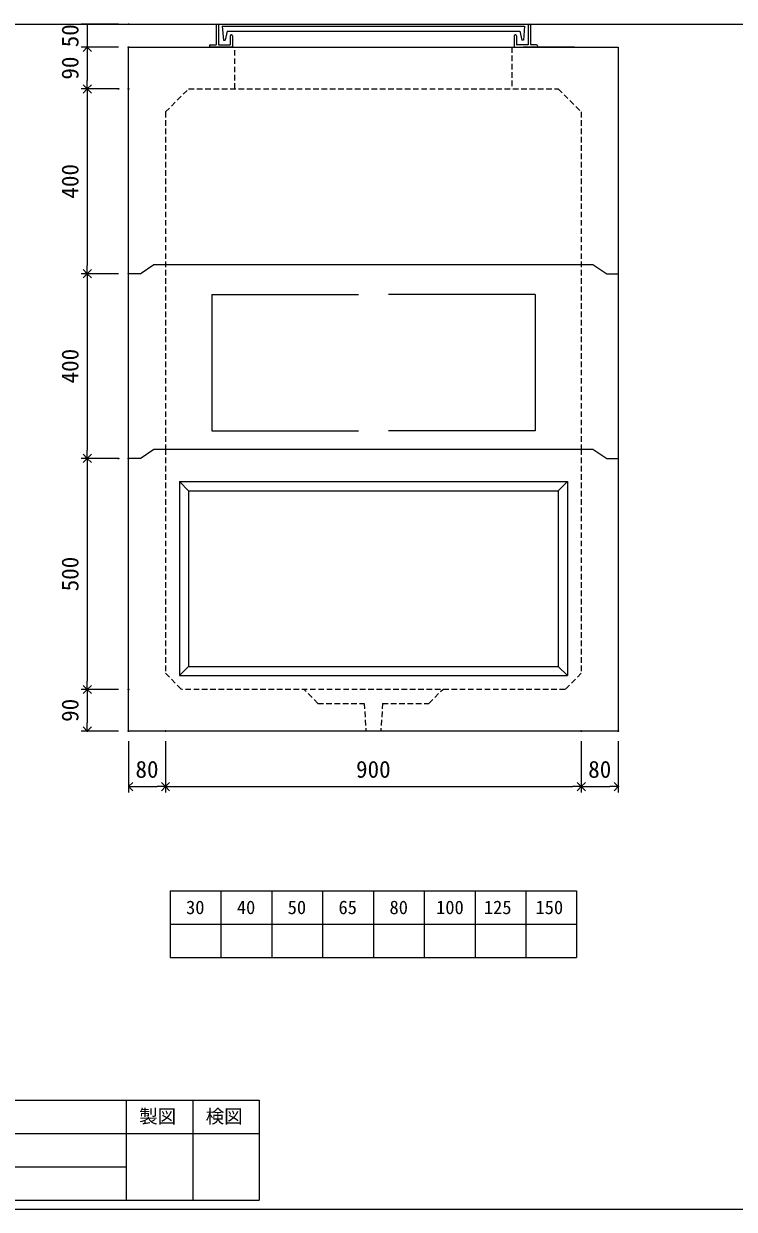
# Model space of a CAD drawing. Units: millimetres, scale not verified. Extents: x -4890 to 18490, y -2325 to 2325.
# Drawn here: x 308 to 1846, y -1950 to 616 of the extents above; entities that cross this region are included whole.
import ezdxf
from ezdxf.enums import TextEntityAlignment as Align

# ---------------------------------------------------------------- set-up
doc = ezdxf.new("R2010")
doc.units = ezdxf.units.MM
doc.header["$LTSCALE"] = 10
doc.header["$PDMODE"] = 32
doc.header["$PDSIZE"] = 2
doc.linetypes.add('DASHED1', pattern=[1.8, 1.2, -0.6])
doc.linetypes.add('USER2', pattern=[50.8, 31.75, -6.35, 6.35, -6.35])
doc.layers.add('0-1_Defpoints', color=7, linetype='Continuous')
for name, color, linetype, lineweight in [('0-2_waku', 7, 'Continuous', 18), ('0-3_gaikei', 7, 'Continuous', 18), ('0-4_kakure', 7, 'DASHED1', 5), ('0-5_sunpou', 7, 'Continuous', 5), ('0-9_uchigawa', 6, 'Continuous', 18), ('0-B_futa', 3, 'Continuous', 18), ('0-C_GL', 4, 'Continuous', 18), ('0-E_文字１', 7, 'Continuous', 18), ('1-3_uchigawa2', 6, 'USER2', 18)]:
    doc.layers.add(name, color=color, linetype=linetype, lineweight=lineweight)
doc.styles.add('ＭＳ ゴシック', font='')
doc.styles.get('ＭＳ ゴシック').set_extended_font_data('MS Gothic')

# ---------------------------------------------------------------- blocks, each defined once
blk = doc.blocks.new('_Open90')
at = {"layer": '0-5_sunpou'}
blk.add_line((0, 0), (-1, 0), dxfattribs=at)
blk.add_lwpolyline([(-0.5, 0.5), (0, 0), (-0.5, -0.5)], dxfattribs=at)
blk = doc.blocks.new('D90')
at = {"layer": '0-1_Defpoints'}
for p in [(1982.32, 1854.36), (1893, 1354.36), (1982.32, 1354.36)]:
    blk.add_point(p, dxfattribs=at)
at = {"layer": '0-5_sunpou'}
for p, q in [((1960.32, 1854.36), (1880, 1854.36)), ((1893, 1836.36), (1893, 1372.36)), ((1960.32, 1354.36), (1880, 1354.36))]:
    blk.add_line(p, q, dxfattribs=at)
at = {"layer": '0-5_sunpou', "xscale": 18, "yscale": 18}
for p, rotation in [((1893, 1854.36), 90), ((1893, 1354.36), 270)]:
    blk.add_blockref('_Open90', p, dxfattribs=dict(at, rotation=rotation))
at = {"layer": '0-5_sunpou', "style": 'ＭＳ ゴシック'}
blk.add_text('500', height=36.66, rotation=90, dxfattribs=at).set_placement((1885, 1566.86), align=Align.BOTTOM_LEFT)
blk = doc.blocks.new('D91')
at = {"layer": '0-1_Defpoints'}
for p in [(1982.32, 1354.36), (1893, 1264.36), (1982.32, 1264.36)]:
    blk.add_point(p, dxfattribs=at)
at = {"layer": '0-5_sunpou'}
for p, q in [((1960.32, 1354.36), (1880, 1354.36)), ((1893, 1336.36), (1893, 1282.36)), ((1960.32, 1264.36), (1880, 1264.36))]:
    blk.add_line(p, q, dxfattribs=at)
at = {"layer": '0-5_sunpou', "xscale": 18, "yscale": 18}
for p, rotation in [((1893, 1354.36), 90), ((1893, 1264.36), 270)]:
    blk.add_blockref('_Open90', p, dxfattribs=dict(at, rotation=rotation))
at = {"layer": '0-5_sunpou', "style": 'ＭＳ ゴシック'}
blk.add_text('90', height=36.66, rotation=90, dxfattribs=at).set_placement((1885, 1284.36), align=Align.BOTTOM_LEFT)
blk = doc.blocks.new('D92')
at = {"layer": '0-1_Defpoints'}
for p in [(1982.32, 1264.36), (2062.32, 1264.36), (2062.32, 1144.33)]:
    blk.add_point(p, dxfattribs=at)
at = {"layer": '0-5_sunpou'}
for p, q in [((1982.32, 1242.36), (1982.32, 1131.33)), ((2062.32, 1242.36), (2062.32, 1131.33)), ((2000.32, 1144.33), (2044.32, 1144.33))]:
    blk.add_line(p, q, dxfattribs=at)
at = {"layer": '0-5_sunpou', "xscale": 18, "yscale": 18, "rotation": 180}
blk.add_blockref('_Open90', (1982.32, 1144.33), dxfattribs=at)
at = {"layer": '0-5_sunpou', "xscale": 18, "yscale": 18}
blk.add_blockref('_Open90', (2062.32, 1144.33), dxfattribs=at)
at = {"layer": '0-5_sunpou', "style": 'ＭＳ ゴシック'}
blk.add_text('80', height=36.66, dxfattribs=at).set_placement((1997.32, 1152.33), align=Align.BOTTOM_LEFT)
blk = doc.blocks.new('D93')
at = {"layer": '0-1_Defpoints'}
for p in [(2062.32, 1264.36), (2962.32, 1264.36), (2962.32, 1144.33)]:
    blk.add_point(p, dxfattribs=at)
at = {"layer": '0-5_sunpou'}
for p, q in [((2062.32, 1242.36), (2062.32, 1131.33)), ((2962.32, 1242.36), (2962.32, 1131.33)), ((2080.32, 1144.33), (2944.32, 1144.33))]:
    blk.add_line(p, q, dxfattribs=at)
at = {"layer": '0-5_sunpou', "xscale": 18, "yscale": 18, "rotation": 180}
blk.add_blockref('_Open90', (2062.32, 1144.33), dxfattribs=at)
at = {"layer": '0-5_sunpou', "xscale": 18, "yscale": 18}
blk.add_blockref('_Open90', (2962.32, 1144.33), dxfattribs=at)
at = {"layer": '0-5_sunpou', "style": 'ＭＳ ゴシック'}
blk.add_text('900', height=36.66, dxfattribs=at).set_placement((2474.82, 1152.33), align=Align.BOTTOM_LEFT)
blk = doc.blocks.new('D94')
at = {"layer": '0-1_Defpoints'}
for p in [(2962.32, 1264.36), (3042.32, 1264.36), (3042.32, 1144.33)]:
    blk.add_point(p, dxfattribs=at)
at = {"layer": '0-5_sunpou'}
for p, q in [((2962.32, 1242.36), (2962.32, 1131.33)), ((3042.32, 1242.36), (3042.32, 1131.33)), ((2980.32, 1144.33), (3024.32, 1144.33))]:
    blk.add_line(p, q, dxfattribs=at)
at = {"layer": '0-5_sunpou', "xscale": 18, "yscale": 18, "rotation": 180}
blk.add_blockref('_Open90', (2962.32, 1144.33), dxfattribs=at)
at = {"layer": '0-5_sunpou', "xscale": 18, "yscale": 18}
blk.add_blockref('_Open90', (3042.32, 1144.33), dxfattribs=at)
at = {"layer": '0-5_sunpou', "style": 'ＭＳ ゴシック'}
blk.add_text('80', height=36.66, dxfattribs=at).set_placement((2977.32, 1152.33), align=Align.BOTTOM_LEFT)
blk = doc.blocks.new('D95')
at = {"layer": '0-1_Defpoints'}
for p in [(1982.32, 2744.36), (1893, 2654.36), (1982.32, 2654.36)]:
    blk.add_point(p, dxfattribs=at)
at = {"layer": '0-5_sunpou'}
for p, q in [((1960.32, 2744.36), (1880, 2744.36)), ((1893, 2726.36), (1893, 2672.36)), ((1960.32, 2654.36), (1880, 2654.36))]:
    blk.add_line(p, q, dxfattribs=at)
at = {"layer": '0-5_sunpou', "xscale": 18, "yscale": 18}
for p, rotation in [((1893, 2744.36), 90), ((1893, 2654.36), 270)]:
    blk.add_blockref('_Open90', p, dxfattribs=dict(at, rotation=rotation))
at = {"layer": '0-5_sunpou', "style": 'ＭＳ ゴシック'}
blk.add_text('90', height=36.66, rotation=90, dxfattribs=at).set_placement((1885, 2674.36), align=Align.BOTTOM_LEFT)
blk = doc.blocks.new('D96')
at = {"layer": '0-1_Defpoints'}
for p in [(1960.32, 2654.36), (1893, 2254.36), (1982.32, 2254.36)]:
    blk.add_point(p, dxfattribs=at)
at = {"layer": '0-5_sunpou'}
for p, q in [((1938.32, 2654.36), (1880, 2654.36)), ((1893, 2636.36), (1893, 2272.36)), ((1960.32, 2254.36), (1880, 2254.36))]:
    blk.add_line(p, q, dxfattribs=at)
at = {"layer": '0-5_sunpou', "xscale": 18, "yscale": 18}
for p, rotation in [((1893, 2654.36), 90), ((1893, 2254.36), 270)]:
    blk.add_blockref('_Open90', p, dxfattribs=dict(at, rotation=rotation))
at = {"layer": '0-5_sunpou', "style": 'ＭＳ ゴシック'}
blk.add_text('400', height=36.66, rotation=90, dxfattribs=at).set_placement((1885, 2416.86), align=Align.BOTTOM_LEFT)
blk = doc.blocks.new('D97')
at = {"layer": '0-1_Defpoints'}
for p in [(1982.32, 2254.36), (1893, 1854.36), (1960.32, 1854.36)]:
    blk.add_point(p, dxfattribs=at)
at = {"layer": '0-5_sunpou'}
for p, q in [((1960.32, 2254.36), (1880, 2254.36)), ((1893, 2236.36), (1893, 1872.36)), ((1938.32, 1854.36), (1880, 1854.36))]:
    blk.add_line(p, q, dxfattribs=at)
at = {"layer": '0-5_sunpou', "xscale": 18, "yscale": 18}
for p, rotation in [((1893, 2254.36), 90), ((1893, 1854.36), 270)]:
    blk.add_blockref('_Open90', p, dxfattribs=dict(at, rotation=rotation))
at = {"layer": '0-5_sunpou', "style": 'ＭＳ ゴシック'}
blk.add_text('400', height=36.66, rotation=90, dxfattribs=at).set_placement((1885, 2016.86), align=Align.BOTTOM_LEFT)
blk = doc.blocks.new('D115')
at = {"layer": '0-1_Defpoints'}
for p in [(1982.32, 2794.36), (1893, 2744.36), (1982.32, 2744.36)]:
    blk.add_point(p, dxfattribs=at)
at = {"layer": '0-5_sunpou'}
for p, q in [((1960.32, 2794.36), (1880, 2794.36)), ((1893, 2794.36), (1893, 2744.36)), ((1960.32, 2744.36), (1880, 2744.36))]:
    blk.add_line(p, q, dxfattribs=at)
at = {"layer": '0-5_sunpou', "style": 'ＭＳ ゴシック'}
blk.add_text('50', height=36.66, rotation=90, dxfattribs=at).set_placement((1885, 2744.36), align=Align.BOTTOM_LEFT)

msp = doc.modelspace()

# ---------------------------------------------------------------- linework, layer by layer
at = {"layer": '0-2_waku'}
for p, q in [((624.94, -1260.93), (624.94, -1404.93)), ((624.94, -1260.93), (624.94, -1404.93)), ((624.94, -1260.93), (624.94, -1404.93)), ((624.94, -1260.93), (624.94, -1404.93)), ((624.94, -1260.93), (1504.94, -1260.93)), ((734.94, -1260.93), (734.94, -1404.93)), ((844.94, -1260.93), (844.94, -1404.93)), ((844.94, -1260.93), (844.94, -1404.93)), ((954.94, -1260.93), (954.94, -1404.93)), ((1064.94, -1260.93), (1064.94, -1404.93)), ((1174.94, -1260.93), (1174.94, -1404.93)), ((1284.94, -1260.93), (1284.94, -1404.93)), ((1394.94, -1260.93), (1394.94, -1404.93)), ((1504.94, -1260.93), (1504.94, -1404.93)), ((624.94, -1332.93), (1504.94, -1332.93)), ((624.94, -1404.93), (1504.94, -1404.93)), ((-1210.06, -1713.93), (817.94, -1713.93)), ((529.94, -1713.93), (529.94, -1929.93)), ((529.94, -1713.93), (529.94, -1929.93)), ((673.94, -1713.93), (673.94, -1929.93)), ((817.94, -1713.93), (817.94, -1929.93)), ((-1210.06, -1785.93), (817.94, -1785.93)), ((-1210.06, -1857.93), (529.94, -1857.93)), ((-1230.06, -1949.93), (4889.94, -1949.93)), ((-1230.06, -1949.93), (4889.94, -1949.93)), ((-1210.06, -1929.93), (817.94, -1929.93))]:
    msp.add_line(p, q, dxfattribs=at)
at = {"layer": '0-3_gaikei'}
for p, q in [((534.94, 565.07), (1594.94, 565.07)), ((534.94, -914.93), (534.94, 565.07)), ((629.94, 565.07), (739.94, 565.07)), ((664.94, 565.07), (1464.94, 565.07)), ((1499.94, 565.07), (1389.94, 565.07)), ((1594.94, 565.07), (1594.94, -914.93)), ((559.94, 75.07), (589.94, 95.07)), ((589.94, 95.07), (1539.94, 95.07)), ((1539.94, 95.07), (1569.94, 75.07)), ((559.94, 75.07), (534.94, 75.07)), ((1569.94, 75.07), (1594.94, 75.07)), ((559.94, -324.93), (589.94, -304.93)), ((589.94, -304.93), (1539.94, -304.93)), ((1539.94, -304.93), (1569.94, -324.93)), ((559.94, -324.93), (534.94, -324.93)), ((1569.94, -324.93), (1594.94, -324.93)), ((1594.94, -914.93), (534.94, -914.93))]:
    msp.add_line(p, q, dxfattribs=at)
at = {"layer": '0-4_kakure'}
for p, q in [((764.94, 475.07), (764.94, 565.07)), ((1364.94, 565.07), (1364.94, 475.07)), ((614.94, 425.07), (664.94, 475.07)), ((664.94, 475.07), (1464.94, 475.07)), ((1464.94, 475.07), (1514.94, 425.07)), ((614.94, 425.07), (614.94, -304.93)), ((1514.94, 425.07), (1514.94, -304.93)), ((614.94, -304.93), (614.94, -789.93)), ((1514.94, -304.93), (1514.94, -789.93)), ((614.94, -789.93), (649.94, -824.93)), ((1514.94, -789.93), (1479.94, -824.93)), ((1479.94, -824.93), (649.94, -824.93)), ((944.94, -854.93), (914.94, -824.93)), ((1184.94, -854.93), (1214.94, -824.93)), ((944.94, -854.93), (1044.94, -854.93)), ((1044.94, -854.93), (1048.94, -914.93)), ((1084.94, -854.93), (1080.94, -914.93)), ((1084.94, -854.93), (1184.94, -854.93))]:
    msp.add_line(p, q, dxfattribs=at)
at = {"layer": '0-9_uchigawa'}
for p, q in [((644.94, -374.93), (644.94, -794.93)), ((644.94, -374.93), (1064.94, -374.93)), ((644.94, -374.93), (664.94, -394.93)), ((1064.94, -374.93), (1484.94, -374.93)), ((1064.94, -374.93), (1484.94, -374.93)), ((1484.94, -374.93), (1464.94, -394.93)), ((1484.94, -374.93), (1484.94, -794.93)), ((664.94, -394.93), (664.94, -774.93)), ((664.94, -394.93), (1064.94, -394.93)), ((664.94, -394.93), (1064.94, -394.93)), ((1064.94, -394.93), (1464.94, -394.93)), ((1464.94, -394.93), (1464.94, -774.93)), ((664.94, -774.93), (644.94, -794.93)), ((644.94, -794.93), (1064.94, -794.93)), ((664.94, -774.93), (1064.94, -774.93)), ((1064.94, -774.93), (1464.94, -774.93)), ((1064.94, -794.93), (1484.94, -794.93)), ((1464.94, -774.93), (1484.94, -794.93))]:
    msp.add_line(p, q, dxfattribs=at)
at = {"layer": '0-B_futa'}
for p, q in [((724.94, 613.08), (724.94, 570.07)), ((726.94, 615.08), (729.94, 615.08)), ((729.94, 615.08), (729.94, 570.07)), ((737.75, 610.58), (1392.08, 610.58)), ((737.75, 610.58), (740.24, 580.57)), ((748.27, 599.58), (743.95, 580.57)), ((748.27, 599.58), (1381.61, 599.58)), ((756.94, 592.08), (757.94, 592.08)), ((1372.94, 592.08), (1371.94, 592.08)), ((1381.61, 599.58), (1385.93, 580.57)), ((1392.08, 610.58), (1389.83, 580.57)), ((1399.94, 615.08), (1399.94, 570.07)), ((1399.94, 615.08), (1402.94, 615.08)), ((1404.94, 613.08), (1404.94, 570.07)), ((709.94, 568.07), (709.94, 567.07)), ((711.94, 570.07), (724.94, 570.07)), ((759.94, 565.07), (711.94, 565.07)), ((729.94, 570.07), (754.94, 570.07)), ((740.24, 580.57), (743.95, 580.57)), ((754.94, 590.08), (754.94, 570.07)), ((759.94, 590.08), (759.94, 565.07)), ((1369.94, 590.08), (1369.94, 565.07)), ((1369.94, 565.07), (1417.94, 565.07)), ((1374.94, 590.08), (1374.94, 570.07)), ((1399.94, 570.07), (1374.94, 570.07)), ((1389.83, 580.57), (1385.93, 580.57)), ((1417.94, 570.07), (1404.94, 570.07)), ((1419.94, 568.07), (1419.94, 567.07))]:
    msp.add_line(p, q, dxfattribs=at)
for centre, start, end in [((726.94, 613.08), 90, 180), ((756.94, 590.08), 90, 180), ((757.94, 590.08), 0, 90), ((1371.94, 590.08), 90, 180), ((1372.94, 590.08), 0, 90), ((1402.94, 613.08), 0, 90), ((711.94, 568.07), 90, 180), ((711.94, 567.07), 180, 270), ((1417.94, 568.07), 0, 90), ((1417.94, 567.07), 270, 0)]:
    msp.add_arc(centre, 2, start, end, dxfattribs=at)
at = {"layer": '0-C_GL'}
for p, q in [((-1230.06, 615.07), (4889.94, 615.07)), ((-1230.01, 615.07), (4889.99, 615.07))]:
    msp.add_line(p, q, dxfattribs=at)
at = {"layer": '1-3_uchigawa2'}
for p, q in [((714.94, 30.07), (1064.94, 30.07)), ((714.94, 30.07), (714.94, -264.93)), ((1414.94, 30.07), (1064.94, 30.07)), ((1414.94, 30.07), (1414.94, -264.93)), ((714.94, -264.93), (1064.94, -264.93)), ((1414.94, -264.93), (1064.94, -264.93))]:
    msp.add_line(p, q, dxfattribs=at)

# ---------------------------------------------------------------- block references
at = {"layer": '0-5_sunpou'}
for name in ['D115', 'D95', 'D96', 'D97', 'D90', 'D91', 'D92', 'D93', 'D94']:
    msp.add_blockref(name, (-1447.37, -2179.29), dxfattribs=at)

# ---------------------------------------------------------------- texts
at = {"layer": '0-E_文字１', "style": 'ＭＳ ゴシック'}
for s, p in [('30', (659.41, -1319.91)), ('40', (769.41, -1319.91)), ('50', (879.41, -1319.91)), ('65', (989.41, -1319.91)), ('80', (1099.82, -1319.91)), ('100', (1200.69, -1319.91)), ('125', (1304.08, -1319.91)), ('150', (1415.84, -1319.91)), ('製図', (558, -1772.17)), ('検図', (702, -1772.17))]:
    msp.add_text(s, height=29.33, dxfattribs=at).set_placement(p, align=Align.BOTTOM_LEFT)

doc.saveas('drawing.dxf')
